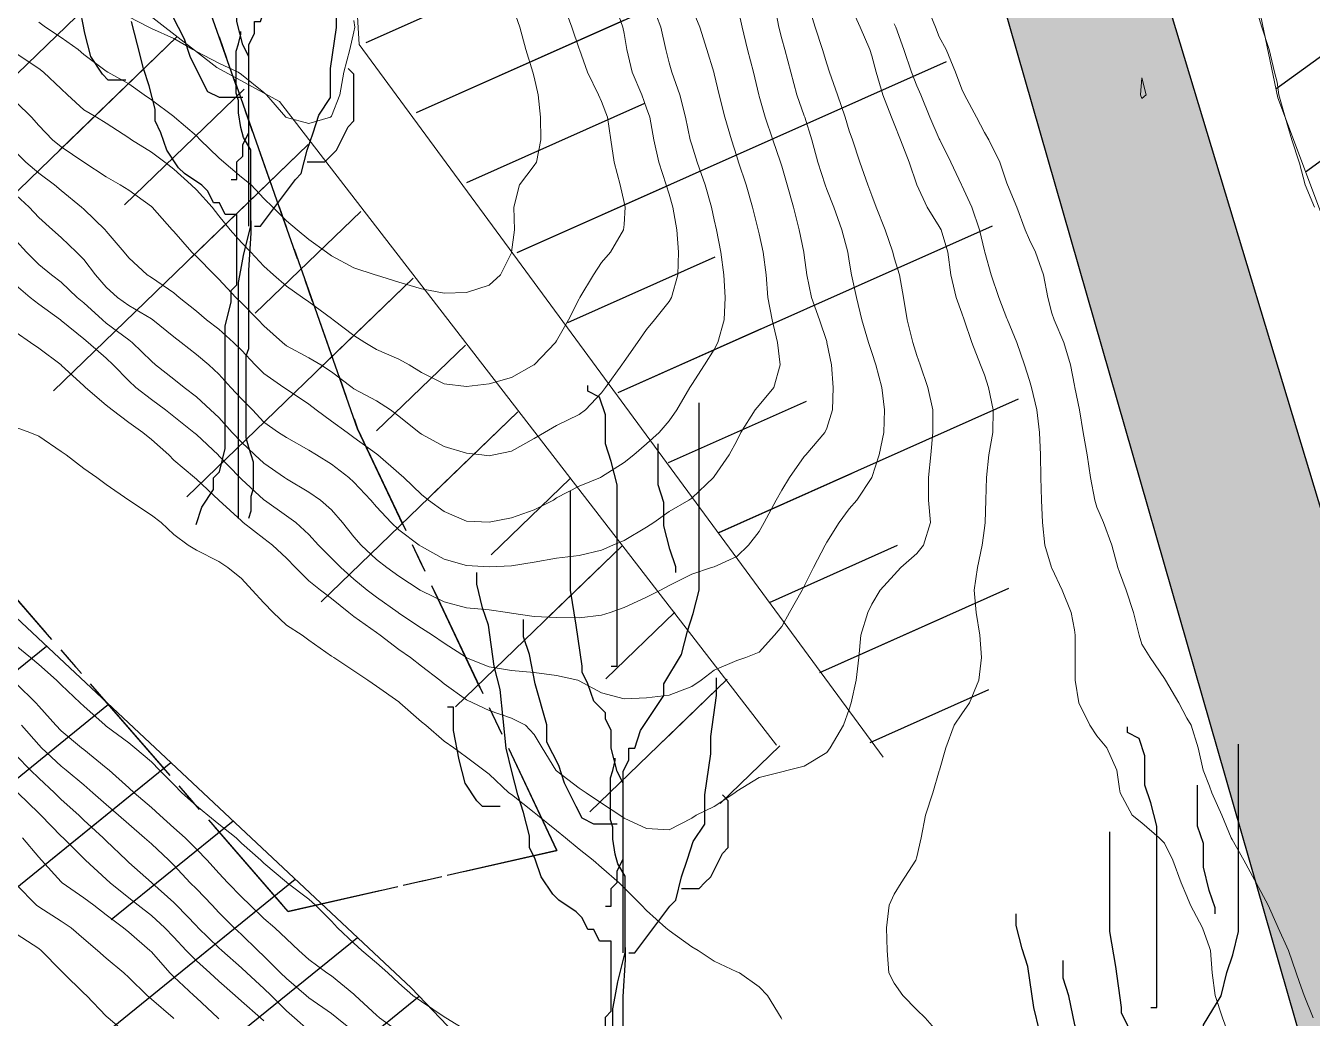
# Model space of a CAD drawing. Header units: centimetres. Extents: x 0 to 642158, y -847 to 649707.
# Drawn here: x 616868.46 to 616897.03, y 621145.24 to 621167.28 of the extents above; entities that cross this region are included whole.
import ezdxf

# ---------------------------------------------------------------- set-up
doc = ezdxf.new("R2010")
doc.units = ezdxf.units.CM
doc.header["$MEASUREMENT"] = 0
doc.linetypes.add('CENTERX2', pattern=[4, 2.5, -0.5, 0.5, -0.5])
doc.layers.add('MEV_schema paysager_Ha', color=7, linetype='Continuous', lineweight=25, transparency=0.13)
for name, color, linetype, lineweight in [('MEV_schema paysager_V', 7, 'Continuous', 20), ('MEV_vegetal_V', 7, 'Continuous', 25), ('WAL_topographie 0.5', 253, 'Continuous', 20)]:
    doc.layers.add(name, color=color, linetype=linetype, lineweight=lineweight)
doc.layers.add('SPW_parcellaire cadastral', color=7, linetype='CENTERX2', lineweight=25, true_color=0xff0542)
picture_1 = doc.add_image_def('image2.png', size_in_pixel=(6614, 11023))

# ---------------------------------------------------------------- blocks, each defined once
blk = doc.blocks.new('legende vegetal')
at = {"layer": 'MEV_vegetal_V'}
for points in [[(616872.924, 621163.674), (616873.054, 621163.674), (616873.054, 621164.064), (616873.184, 621164.194), (616873.184, 621164.453), (616873.314, 621164.713), (616873.314, 621166.662), (616873.444, 621166.921), (616873.444, 621167.181), (616873.574, 621167.181), (616873.704, 621167.571), (616874.223, 621168.35), (616874.223, 621168.61), (616874.613, 621169.259), (616874.743, 621169.779), (616874.873, 621170.168), (616875.003, 621170.688), (616875.003, 621174.844)], [(616873.314, 621162.635), (616873.314, 621166.402), (616873.184, 621166.662), (616873.054, 621167.181), (616873.054, 621167.571), (616872.924, 621167.831), (616872.924, 621167.96), (616872.664, 621168.22), (616872.534, 621168.61), (616872.404, 621168.87), (616872.404, 621168.999), (616872.275, 621169.908), (616872.145, 621170.688), (616872.145, 621172.896)], [(616872.145, 621156.011), (616872.275, 621156.401), (616872.534, 621156.791), (616872.534, 621157.05), (616872.664, 621157.18), (616872.794, 621157.7), (616872.794, 621160.427), (616872.924, 621160.947), (616872.924, 621161.207), (616873.054, 621161.336), (616873.054, 621162.895), (616872.794, 621162.895), (616872.664, 621163.155), (616872.534, 621163.155), (616872.404, 621163.415), (616872.275, 621163.545), (616871.885, 621163.804), (616871.755, 621163.934), (616871.495, 621164.324), (616871.365, 621164.713), (616871.235, 621164.973), (616871.235, 621165.233), (616871.105, 621165.752), (616870.975, 621166.142), (616870.845, 621166.662), (616870.715, 621167.181)], [(616873.184, 621165.493), (616872.664, 621165.493), (616872.404, 621165.622), (616872.275, 621165.882), (616872.014, 621166.402), (616871.885, 621166.791), (616871.625, 621167.311), (616871.625, 621167.701), (616871.365, 621168.61), (616871.235, 621169.259), (616871.105, 621169.649), (616871.105, 621170.039)], [(616873.444, 621162.635), (616873.574, 621162.635), (616874.353, 621163.674), (616874.483, 621163.804), (616874.613, 621164.324), (616874.743, 621164.713), (616874.873, 621165.103), (616875.133, 621165.493), (616875.133, 621166.142), (616875.263, 621167.051), (616875.263, 621167.441), (616875.393, 621168.35), (616875.393, 621168.74)], [(616870.585, 621165.882), (616870.195, 621165.882), (616870.066, 621166.012), (616869.806, 621166.402), (616869.676, 621166.921), (616869.546, 621167.571), (616869.546, 621168.09), (616869.416, 621168.09)], [(616873.088, 621156.146), (616873.088, 621161.388), (616873.142, 621161.661), (616873.197, 621161.988), (616873.361, 621162.644), (616873.361, 621164.336), (616873.197, 621164.609), (616873.142, 621164.827), (616873.088, 621165.155), (616873.088, 621165.428), (616873.033, 621165.592), (616873.033, 621166.52), (616873.088, 621166.684), (616873.142, 621166.902), (616873.142, 621166.957)], [(616874.613, 621164.064), (616875.003, 621164.064), (616875.133, 621164.194), (616875.263, 621164.324), (616875.523, 621164.843), (616875.652, 621164.973), (616875.652, 621166.012), (616875.523, 621166.142)], [(616873.361, 621162.753), (616873.361, 621162.48), (616873.307, 621161.661), (616873.307, 621159.914), (616873.252, 621159.75), (616873.252, 621157.948), (616873.307, 621157.73), (616873.361, 621157.566), (616873.415, 621157.402), (616873.415, 621156.802), (616873.361, 621156.638), (616873.361, 621156.31), (616873.307, 621156.146)], [(616881.367, 621152.867), (616881.498, 621152.867), (616881.498, 621156.894), (616881.367, 621157.413), (616881.238, 621157.803), (616881.238, 621158.452), (616881.108, 621158.842), (616880.848, 621158.971), (616880.848, 621159.102)], [(616881.238, 621147.542), (616881.367, 621147.542), (616881.367, 621147.932), (616881.498, 621148.061), (616881.498, 621148.321), (616881.628, 621148.581), (616881.628, 621150.529), (616881.757, 621150.789), (616881.757, 621151.049), (616881.887, 621151.049), (616882.018, 621151.439), (616882.537, 621152.218), (616882.537, 621152.478), (616882.927, 621153.127), (616883.057, 621153.646), (616883.186, 621154.036), (616883.317, 621154.556), (616883.317, 621158.712)], [(616882.797, 621154.945), (616882.797, 621155.075), (616882.667, 621155.465), (616882.537, 621155.984), (616882.537, 621156.504), (616882.407, 621156.894), (616882.407, 621157.803)], [(616881.628, 621146.503), (616881.628, 621150.27), (616881.498, 621150.529), (616881.367, 621151.049), (616881.367, 621151.439), (616881.238, 621151.698), (616881.238, 621151.828), (616880.978, 621152.088), (616880.848, 621152.478), (616880.718, 621152.737), (616880.718, 621152.867), (616880.588, 621153.776), (616880.458, 621154.556), (616880.458, 621156.764)], [(616881.238, 621144.815), (616881.238, 621145.074), (616881.367, 621145.204), (616881.367, 621146.763), (616881.108, 621146.763), (616880.978, 621147.022), (616880.848, 621147.022), (616880.718, 621147.282), (616880.588, 621147.412), (616880.199, 621147.672), (616880.068, 621147.802), (616879.809, 621148.191), (616879.679, 621148.581), (616879.548, 621148.841), (616879.548, 621149.101), (616879.419, 621149.62), (616879.289, 621150.01), (616879.159, 621150.529), (616879.029, 621151.049), (616878.899, 621152.347), (616878.769, 621152.867), (616878.639, 621153.776), (616878.509, 621154.166), (616878.38, 621154.685), (616878.38, 621154.945)], [(616881.498, 621149.36), (616880.978, 621149.36), (616880.718, 621149.49), (616880.588, 621149.75), (616880.328, 621150.27), (616880.199, 621150.659), (616879.938, 621151.179), (616879.938, 621151.568), (616879.679, 621152.478), (616879.548, 621153.127), (616879.419, 621153.516), (616879.419, 621153.906)], [(616881.757, 621146.503), (616881.887, 621146.503), (616882.667, 621147.542), (616882.797, 621147.672), (616882.927, 621148.191), (616883.057, 621148.581), (616883.186, 621148.971), (616883.447, 621149.36), (616883.447, 621150.01), (616883.576, 621150.919), (616883.576, 621151.309), (616883.706, 621152.218), (616883.706, 621152.608)], [(616878.899, 621149.75), (616878.509, 621149.75), (616878.38, 621149.88), (616878.119, 621150.27), (616877.99, 621150.789), (616877.86, 621151.439), (616877.86, 621151.958), (616877.729, 621151.958)], [(616893.349, 621145.29), (616893.479, 621145.29), (616893.479, 621149.316), (616893.349, 621149.836), (616893.219, 621150.226), (616893.219, 621150.875), (616893.089, 621151.264), (616892.829, 621151.394), (616892.829, 621151.524)], [(616893.219, 621139.965), (616893.349, 621139.965), (616893.349, 621140.354), (616893.479, 621140.484), (616893.479, 621140.744), (616893.609, 621141.004), (616893.609, 621142.952), (616893.739, 621143.212), (616893.739, 621143.471), (616893.869, 621143.471), (616893.999, 621143.861), (616894.518, 621144.64), (616894.518, 621144.9), (616894.908, 621145.55), (616895.038, 621146.069), (616895.168, 621146.459), (616895.298, 621146.978), (616895.298, 621151.135)], [(616881.401, 621140.014), (616881.401, 621145.256), (616881.456, 621145.529), (616881.511, 621145.856), (616881.675, 621146.511), (616881.675, 621148.204), (616881.511, 621148.477), (616881.456, 621148.695), (616881.401, 621149.023), (616881.401, 621149.296), (616881.347, 621149.459), (616881.347, 621150.388), (616881.401, 621150.552), (616881.456, 621150.77), (616881.456, 621150.824)], [(616894.778, 621147.368), (616894.778, 621147.498), (616894.648, 621147.888), (616894.518, 621148.407), (616894.518, 621148.927), (616894.389, 621149.316), (616894.389, 621150.226)], [(616882.927, 621147.932), (616883.317, 621147.932), (616883.447, 621148.061), (616883.576, 621148.191), (616883.837, 621148.711), (616883.966, 621148.841), (616883.966, 621149.88), (616883.837, 621150.01)], [(616893.609, 621138.926), (616893.609, 621142.692), (616893.479, 621142.952), (616893.349, 621143.471), (616893.349, 621143.861), (616893.219, 621144.121), (616893.219, 621144.251), (616892.959, 621144.511), (616892.829, 621144.9), (616892.699, 621145.16), (616892.699, 621145.29), (616892.57, 621146.199), (616892.44, 621146.978), (616892.44, 621149.186)], [(616890.88, 621144.77), (616890.75, 621145.29), (616890.621, 621146.199), (616890.49, 621146.589), (616890.361, 621147.108), (616890.361, 621147.368)], [(616881.675, 621146.62), (616881.675, 621146.347), (616881.62, 621145.529), (616881.62, 621143.782), (616881.566, 621143.618), (616881.566, 621141.816), (616881.62, 621141.598), (616881.675, 621141.434), (616881.729, 621141.27), (616881.729, 621140.669), (616881.675, 621140.506), (616881.675, 621140.178), (616881.62, 621140.014)], [(616893.479, 621141.783), (616892.959, 621141.783), (616892.699, 621141.913), (616892.57, 621142.173), (616892.309, 621142.692), (616892.18, 621143.082), (616891.92, 621143.602), (616891.92, 621143.991), (616891.66, 621144.9), (616891.53, 621145.55), (616891.4, 621145.939), (616891.4, 621146.329)]]:
    blk.add_lwpolyline(points, dxfattribs=at)

msp = doc.modelspace()

# ---------------------------------------------------------------- hatches: boundary and pattern name
at = {"layer": 'MEV_schema paysager_Ha', "true_color": 0xffffff, "transparency": 33554687}
h = msp.add_hatch(color=7, dxfattribs=at)
h.dxf.hatch_style = 1
h.paths.add_polyline_path([(617076.957, 620775.289), (617077.201, 620777.105), (617077.126, 620779.957), (617075.099, 620784.986), (617072.172, 620790.466), (617067.368, 620798.797), (617064.065, 620804.577), (617056.243, 620818.296), (617050.046, 620830.95), (617047.611, 620836.834), (617045.379, 620844.037), (617042.362, 620852.742), (617037.909, 620861.649), (617028.342, 620880.123), (617020.095, 620896.123), (617010.198, 620916.411), (617002.446, 620933.73), (616993.044, 620956.493), (616983.642, 620978.596), (616973.25, 621002.678), (616968.962, 621012.244), (616965.663, 621021.976), (616955.436, 621040.45), (616945.21, 621059.419), (616940.921, 621068.986), (616935.478, 621077.398), (616927.231, 621088.119), (616919.756, 621098.032), (616908.594, 621115.419), (616899.05, 621136.883), (616888.424, 621173.846), (616877.62, 621211.722), (616864.401, 621250.858), (616862.596, 621274.031), (616860.047, 621301.222), (616858.914, 621326.713), (616859.197, 621346.539), (616860.896, 621376.279), (616861.463, 621404.886), (616860.613, 621429.244), (616859.48, 621444.822), (616854.948, 621465.215), (616849, 621490.706), (616837.671, 621532.058), (616829.74, 621571.711), (616822.943, 621588.705), (616820.394, 621592.954), (616812.463, 621606.549), (616808.781, 621634.306), (616806.798, 621652.15), (616807.931, 621670.56), (616809.064, 621685.289), (616812.18, 621684.156), (616809.914, 621652.433), (616812.18, 621634.873), (616813.879, 621615.896), (616816.995, 621605.7), (616822.943, 621593.52), (616829.174, 621581.341), (616832.006, 621572.561), (616837.954, 621544.521), (616851.266, 621492.689), (616857.498, 621468.614), (616860.896, 621451.903), (616862.879, 621435.758), (616864.295, 621409.984), (616863.729, 621378.545), (616862.029, 621341.724), (616862.313, 621319.632), (616865.428, 621273.181), (616866.561, 621255.621), (616870.995, 621241.549), (616880.863, 621212.431), (616888.067, 621186.88), (616893.901, 621167.537), (616903.21, 621136.7), (616913.794, 621113.645), (616922.701, 621099.354), (616933.688, 621085.113), (616938.674, 621078.225), (616946.15, 621064.154), (616956.913, 621043.761), (616966.26, 621026.766), (616969.942, 621016.853), (616981.555, 620991.079), (616995.15, 620956.807), (617005.346, 620932.732), (617016.676, 620908.941), (617026.306, 620890.247), (617038.202, 620866.455), (617044.999, 620853.993), (617049.248, 620839.831), (617054.346, 620826.519), (617065.959, 620806.409), (617077.565, 620785.227), (617080.472, 620780.563), (617081.622, 620779.211), (617083.041, 620778.332)])
at = {"layer": 'MEV_schema paysager_Ha', "transparency": 33554687}
h = msp.add_hatch(dxfattribs=at)
h.set_pattern_fill('ANSI31', color=60, scale=30, angle=359)
h.paths.add_polyline_path([(616757.324, 621259.849), (616760.155, 621257.242), (616760.982, 621256.726), (616761.085, 621254.97), (616761.292, 621252.904), (616762.739, 621251.355), (616766.252, 621247.429), (616776.276, 621240.095), (616803.635, 621221.386), (616814.775, 621210.573), (616832.211, 621197.985), (616844.965, 621188.786), (616864.899, 621172.406), (616872.703, 621166.356), (616874.496, 621164.947), (616886.002, 621150.276), (616883.932, 621149.958), (616881.224, 621149.639), (616872.465, 621156.485), (616855.742, 621169.779), (616840.293, 621183.152), (616825.694, 621194.945), (616802.145, 621212.096), (616783.054, 621227.818), (616772.886, 621235.766), (616764.994, 621244.141), (616758.559, 621250.209), (616756.434, 621253.911), (616755.706, 621255.731), (616755.584, 621257.613), (616755.706, 621258.644), (616756.92, 621259.615)])
h = msp.add_hatch(dxfattribs=at)
h.set_pattern_fill('ANSI31', color=60, scale=15, angle=359)
h.paths.add_polyline_path([(616757.324, 621259.849), (616760.155, 621257.242), (616760.982, 621256.726), (616761.085, 621254.97), (616761.292, 621252.904), (616762.739, 621251.355), (616766.252, 621247.429), (616776.276, 621240.095), (616803.635, 621221.386), (616814.775, 621210.573), (616832.211, 621197.985), (616844.965, 621188.786), (616864.899, 621172.406), (616872.703, 621166.356), (616874.496, 621164.947), (616886.002, 621150.276), (616883.932, 621149.958), (616881.75, 621152.337), (616874.75, 621159.908), (616858.874, 621173.092), (616842.557, 621186.029), (616828, 621196.997), (616806.346, 621214.81), (616786.102, 621230.091), (616775.767, 621237.806), (616766.25, 621245.564), (616760.173, 621251.167), (616760.132, 621253.928), (616759.25, 621255.916), (616756.75, 621257.606), (616755.706, 621258.644), (616756.92, 621259.615)])
h = msp.add_hatch(dxfattribs=at)
h.set_pattern_fill('ANSI31', color=60, scale=30, angle=354)
h.paths.add_polyline_path([(616763.793, 621237.399), (616780.361, 621223.636), (616806.73, 621203.109), (616835.432, 621183.048), (616849.2, 621170.918), (616860.426, 621161.465), (616877.021, 621145.92), (616895.432, 621126.667), (616906.244, 621113.266), (616915.551, 621100.874), (616925.104, 621088.577), (616933.769, 621076.473), (616936.099, 621075.05), (616937.977, 621072.979), (616937.912, 621070.973), (616937.135, 621069.225), (616936.358, 621067.608), (616937.135, 621064.501), (616940.76, 621060.683), (616945.227, 621056.8), (616947.105, 621052.206), (616962.41, 621024.728), (616974.109, 620995.255), (616988.613, 620964.831), (617000.873, 620934.818), (616994.034, 620945.287), (616980.56, 620976.65), (616967.841, 621003.399), (616952.474, 621032.764), (616936.299, 621056.62), (616930.996, 621060.508), (616927.549, 621064.307), (616925.604, 621066.074), (616925.516, 621067.841), (616925.125, 621068.86), (616924.852, 621069.499), (616924.487, 621070.183), (616924.304, 621071.324), (616923.391, 621073.103), (616922.341, 621073.925), (616921.096, 621075.97), (616919.417, 621078.356), (616911.722, 621092.304), (616907.214, 621097.272), (616901.665, 621105.707), (616893.69, 621116.453), (616882.131, 621129.394), (616872.652, 621139.563), (616858.571, 621155.492), (616844.444, 621168.426), (616830.582, 621180.304), (616816.719, 621190.861), (616800.357, 621202.226), (616786.054, 621214.304), (616772.55, 621226.115), (616757.239, 621240.336), (616751.019, 621247.072), (616746.267, 621252.771), (616748.773, 621253.031), (616755.597, 621245.259), (616761.904, 621239.386)])
h = msp.add_hatch(dxfattribs=at)
h.set_pattern_fill('ANSI31', color=60, scale=15, angle=354)
h.paths.add_polyline_path([(616763.793, 621237.399), (616780.361, 621223.636), (616806.73, 621203.109), (616835.432, 621183.048), (616849.2, 621170.918), (616860.426, 621161.465), (616877.021, 621145.92), (616895.432, 621126.667), (616906.244, 621113.266), (616915.551, 621100.874), (616925.104, 621088.577), (616933.769, 621076.473), (616936.099, 621075.05), (616937.977, 621072.979), (616937.912, 621070.973), (616937.135, 621069.225), (616936.358, 621067.608), (616937.135, 621064.501), (616940.76, 621060.683), (616945.227, 621056.8), (616947.105, 621052.206), (616962.41, 621024.728), (616974.109, 620995.255), (616988.613, 620964.831), (617000.873, 620934.818), (616995.278, 620946.197), (616981.322, 620977.591), (616968.949, 621004.724), (616954.95, 621033.47), (616939.273, 621058.598), (616934.212, 621062.775), (616932.292, 621066.548), (616932.356, 621068.019), (616932.484, 621070.385), (616932.676, 621072.303), (616931.333, 621074.286), (616929.926, 621075.948), (616928.134, 621077.547), (616926.215, 621078.186), (616923.976, 621080.872), (616915.079, 621094.601), (616910.377, 621100.394), (616904.363, 621108.155), (616896.709, 621119.194), (616884.982, 621132.444), (616875.303, 621142.281), (616859.978, 621158.245), (616846.267, 621170.017), (616832.7, 621182.018), (616818.337, 621192.934), (616802.115, 621203.987), (616787.085, 621215.761), (616773.725, 621227.447), (616758.184, 621241.318), (616751.756, 621248.212), (616746.267, 621252.771), (616748.773, 621253.031), (616755.597, 621245.259), (616761.904, 621239.386)])
h = msp.add_hatch(dxfattribs=at)
h.set_pattern_fill('ANSI31', color=60, scale=30, angle=339)
h.paths.add_polyline_path([(616862.962, 621246.289), (616857.147, 621240.295), (616852.696, 621237.933), (616849.152, 621236.662), (616850.152, 621235.118), (616850.697, 621230.214), (616849.788, 621222.313), (616850.641, 621215.728), (616852.453, 621211.744), (616860.292, 621206.22), (616863.824, 621202.122), (616868.047, 621193.445), (616872.152, 621182.188), (616875.488, 621174.036), (616875.777, 621168.361), (616875.862, 621167.124), (616887.302, 621151.25), (616889.214, 621150.707), (616890.125, 621152.107), (616890.546, 621158.761), (616889.775, 621163.873), (616887.463, 621170.877), (616878.005, 621199.528), (616875.176, 621208.606), (616872.199, 621216.939), (616869.52, 621224.231), (616866.84, 621238.666), (616865.947, 621242.833), (616865.054, 621244.618)])
h = msp.add_hatch(dxfattribs=at)
h.set_pattern_fill('ANSI31', color=60, scale=15, angle=339)
h.paths.add_polyline_path([(616857.147, 621240.295), (616852.696, 621237.933), (616849.152, 621236.662), (616850.152, 621235.118), (616850.697, 621230.214), (616849.788, 621222.313), (616850.641, 621215.728), (616852.453, 621211.744), (616860.292, 621206.22), (616863.824, 621202.122), (616868.047, 621193.445), (616872.152, 621182.188), (616875.488, 621174.036), (616875.777, 621168.361), (616875.862, 621167.124), (616887.302, 621151.25), (616889.214, 621150.707), (616890.125, 621152.107), (616882.602, 621164), (616880.351, 621172.959), (616875.076, 621189.75), (616870.393, 621199.997), (616858.823, 621220.25)])
h = msp.add_hatch(dxfattribs=at)
h.set_pattern_fill('ANSI31', color=60, scale=30, angle=351)
h.paths.add_polyline_path([(616875.009, 621239.839), (616881.874, 621229.81), (616886.45, 621221.893), (616888.914, 621212.275), (616893.321, 621190.809), (616897.189, 621179.05), (616907.993, 621151.58), (616917.109, 621129.424), (616929.889, 621106.642), (616946.16, 621080.317), (616949.697, 621074.039), (616954.461, 621066.102), (616970.722, 621037.835), (616976.752, 621021.411), (616980.026, 621010.154), (616982.854, 620999.006), (616989.654, 620982.876), (616995.508, 620967.769), (616999.131, 620959.573), (617008.258, 620938.09), (617012.245, 620928.983), (617006.707, 620935.343), (617001.767, 620944.62), (616986.247, 620981.031), (616974.528, 621009.365), (616969.536, 621025.48), (616961.782, 621038.985), (616953.793, 621052.843), (616948.624, 621065.291), (616943.572, 621072.338), (616939.46, 621079.501), (616933.339, 621087.695), (616925.21, 621101.403), (616919.298, 621110.267), (616914.617, 621117.983), (616909.523, 621128.986), (616904.832, 621137.752), (616902.895, 621142.645), (616900.855, 621153.449), (616896.267, 621165.681), (616894.227, 621175.466), (616888.652, 621193.859), (616882.864, 621212.223), (616878.837, 621226.562), (616877.632, 621230.778), (616875.619, 621237.576)])
h = msp.add_hatch(dxfattribs=at)
h.set_pattern_fill('ANSI31', color=60, scale=15, angle=351)
h.paths.add_polyline_path([(616875.009, 621239.839), (616880.056, 621228.321), (616883.246, 621219.665), (616885.677, 621210.097), (616891.45, 621190.962), (616895.4, 621178.509), (616904.363, 621150.017), (616913.902, 621126.919), (616927.359, 621104.657), (616942.855, 621079.785), (616947.381, 621071.265), (616954.192, 621058.974), (616967.867, 621036.168), (616973.007, 621021.906), (616975.995, 621012.026), (616979.672, 621000.423), (616985.533, 620986.177), (616992.732, 620968.731), (616997.119, 620959.334), (617006.326, 620938.311), (617012.245, 620928.983), (617006.707, 620935.343), (617001.767, 620944.62), (616986.247, 620981.031), (616974.528, 621009.365), (616969.536, 621025.48), (616961.782, 621038.985), (616953.793, 621052.843), (616948.624, 621065.291), (616943.572, 621072.338), (616939.46, 621079.501), (616933.339, 621087.695), (616925.21, 621101.403), (616919.298, 621110.267), (616914.617, 621117.983), (616909.523, 621128.986), (616904.832, 621137.752), (616902.895, 621142.645), (616900.855, 621153.449), (616896.267, 621165.681), (616894.227, 621175.466), (616888.652, 621193.859), (616882.864, 621212.223), (616878.837, 621226.562), (616877.632, 621230.778), (616875.619, 621237.576)])

# ---------------------------------------------------------------- linework, layer by layer
for points in [[(616812.18, 621684.156), (616809.914, 621652.433), (616812.18, 621634.873), (616813.879, 621615.896), (616816.995, 621605.7), (616822.943, 621593.52), (616829.174, 621581.341), (616832.006, 621572.561), (616837.954, 621544.521), (616851.266, 621492.689), (616857.498, 621468.614), (616860.896, 621451.903), (616862.879, 621435.758), (616864.295, 621409.984), (616863.729, 621378.545), (616862.029, 621341.724), (616862.313, 621319.632), (616865.428, 621273.181), (616866.561, 621255.621), (616870.995, 621241.549), (616880.863, 621212.431), (616888.067, 621186.88), (616893.901, 621167.537), (616903.21, 621136.7)], [(616899.05, 621136.883), (616888.424, 621173.846), (616877.62, 621211.722), (616864.401, 621250.858), (616862.596, 621274.031), (616860.047, 621301.222), (616858.914, 621326.713), (616859.197, 621346.539), (616860.896, 621376.279), (616861.463, 621404.886), (616860.613, 621429.244), (616859.48, 621444.822), (616854.948, 621465.215), (616849, 621490.706), (616837.671, 621532.058), (616829.74, 621571.711), (616822.943, 621588.705), (616820.394, 621592.954), (616812.463, 621606.549), (616808.781, 621634.306), (616806.798, 621652.15), (616807.931, 621670.56)]]:
    msp.add_lwpolyline(points)
at = {"layer": 'MEV_schema paysager_V', "color": 60}
for points in [[(616757.378, 621259.89), (616759.489, 621257.843), (616761.096, 621255.734), (616761.292, 621252.904), (616762.739, 621251.355), (616766.252, 621247.429), (616776.276, 621240.095), (616803.635, 621221.386), (616814.775, 621210.573), (616832.211, 621197.985), (616844.965, 621188.786), (616864.899, 621172.406), (616872.703, 621166.356), (616874.097, 621165.6), (616885.131, 621151.31)], [(616748.773, 621253.031), (616755.597, 621245.259), (616761.904, 621239.386), (616763.793, 621237.399), (616780.361, 621223.636), (616806.73, 621203.109), (616835.432, 621183.048), (616849.2, 621170.918), (616860.426, 621161.465), (616877.021, 621145.92), (616895.432, 621126.667), (616906.244, 621113.266)], [(616900.855, 621153.449), (616896.267, 621165.681), (616894.227, 621175.466), (616888.652, 621193.859), (616882.864, 621212.223), (616878.837, 621226.562), (616877.632, 621230.778), (616875.619, 621237.576), (616875.009, 621239.839)], [(616849.152, 621236.662), (616850.152, 621235.118), (616850.697, 621230.214), (616849.788, 621222.313), (616850.641, 621215.728), (616852.453, 621211.744), (616860.292, 621206.22), (616863.824, 621202.122), (616868.047, 621193.445), (616872.152, 621182.188), (616875.488, 621174.036), (616875.777, 621168.361), (616875.862, 621166.868), (616887.5, 621151.039)]]:
    msp.add_lwpolyline(points, dxfattribs=at)
at = {"layer": 'SPW_parcellaire cadastral'}
for points in [[(616759.547, 621253.317), (616769.052, 621263.236), (616807.471, 621257.591), (616853.21, 621251.95), (616855.188, 621236.398), (616860.014, 621211.506), (616871.754, 621169.863), (616875.83, 621158.333), (616880.257, 621148.971), (616874.289, 621147.611), (616838.405, 621188.897), (616792.367, 621225.886), (616769.031, 621243.825), (616759.547, 621253.317)], [(616759.547, 621253.317), (616769.031, 621243.825), (616792.367, 621225.886), (616838.405, 621188.897), (616874.289, 621147.611), (616880.257, 621148.971), (616875.83, 621158.333), (616871.754, 621169.863), (616860.014, 621211.506), (616855.188, 621236.398), (616853.21, 621251.95), (616866.215, 621247.765), (616874.077, 621241.92), (616881.234, 621232.553), (616885.867, 621223.79), (616890.69, 621210.508), (616901.351, 621171.858)]]:
    msp.add_lwpolyline(points, dxfattribs=at)
at = {"layer": 'WAL_topographie 0.5'}
for points in [[(616885.837, 621167.75), (616885.99, 621167.25), (616886.158, 621166.75), (616886.25, 621166.432), (616886.312, 621166.25), (616886.485, 621165.75), (616886.656, 621165.25), (616886.75, 621164.949), (616886.821, 621164.75), (616886.987, 621164.25), (616887.162, 621163.75), (616887.25, 621163.512), (616887.35, 621163.25), (616887.546, 621162.75), (616887.716, 621162.25), (616887.75, 621162.129), (616887.869, 621161.75), (616887.953, 621161.25), (616888.038, 621160.75), (616888.165, 621160.25), (616888.25, 621159.962), (616888.322, 621159.75), (616888.498, 621159.25), (616888.603, 621158.75), (616888.606, 621158.25), (616888.563, 621157.75), (616888.509, 621157.25), (616888.511, 621156.75), (616888.554, 621156.25), (616888.397, 621155.75), (616888.25, 621155.562), (616887.892, 621155.25), (616887.75, 621155.09), (616887.438, 621154.75), (616887.25, 621154.438), (616887.162, 621154.25), (616887.009, 621153.75), (616886.964, 621153.25), (616886.903, 621152.75), (616886.791, 621152.25), (616886.75, 621152.107), (616886.624, 621151.75), (616886.329, 621151.25), (616886.25, 621151.147), (616885.75, 621150.84), (616885.391, 621150.75), (616885.25, 621150.713), (616884.75, 621150.585), (616884.25, 621150.284), (616884.206, 621150.25), (616883.75, 621149.942), (616883.348, 621149.75), (616883.25, 621149.684), (616882.75, 621149.43), (616882.25, 621149.458), (616881.75, 621149.683), (616881.651, 621149.75), (616881.25, 621150.017), (616880.908, 621150.25), (616880.75, 621150.351), (616880.25, 621150.734), (616880.234, 621150.75), (616879.933, 621151.25), (616879.75, 621151.546), (616879.557, 621151.75), (616879.25, 621151.903), (616878.75, 621152.074), (616878.388, 621152.25), (616878.25, 621152.314), (616877.75, 621152.671), (616877.654, 621152.75), (616877.25, 621153.064), (616877.003, 621153.25), (616876.75, 621153.428), (616876.332, 621153.75), (616876.25, 621153.808), (616875.75, 621154.164), (616875.638, 621154.25), (616875.25, 621154.56), (616875.005, 621154.75), (616874.75, 621154.959), (616874.448, 621155.25), (616874.25, 621155.455), (616873.944, 621155.75), (616873.75, 621155.898), (616873.292, 621156.25), (616873.25, 621156.285), (616872.75, 621156.748), (616872.748, 621156.75), (616872.25, 621157.214), (616872.207, 621157.25), (616871.75, 621157.638), (616871.638, 621157.75), (616871.25, 621158.097), (616871.063, 621158.25), (616870.75, 621158.474), (616870.377, 621158.75), (616870.25, 621158.854), (616869.788, 621159.25), (616869.75, 621159.285), (616869.25, 621159.746), (616869.246, 621159.75), (616868.75, 621160.119), (616868.567, 621160.25), (616868.25, 621160.471)], [(616885.093, 621167.75), (616885.182, 621167.25), (616885.25, 621166.991), (616885.316, 621166.75), (616885.454, 621166.25), (616885.589, 621165.75), (616885.75, 621165.278), (616885.76, 621165.25), (616885.917, 621164.75), (616886.053, 621164.25), (616886.213, 621163.75), (616886.25, 621163.645), (616886.407, 621163.25), (616886.588, 621162.75), (616886.715, 621162.25), (616886.75, 621162.051), (616886.803, 621161.75), (616886.912, 621161.25), (616887.032, 621160.75), (616887.178, 621160.25), (616887.25, 621160.029), (616887.343, 621159.75), (616887.472, 621159.25), (616887.536, 621158.75), (616887.52, 621158.25), (616887.416, 621157.75), (616887.25, 621157.25), (616887.25, 621157.25), (616886.92, 621156.75), (616886.75, 621156.557), (616886.523, 621156.25), (616886.25, 621155.816), (616886.215, 621155.75), (616885.956, 621155.25), (616885.75, 621154.835), (616885.701, 621154.75), (616885.421, 621154.25), (616885.25, 621153.939), (616885.09, 621153.75), (616884.75, 621153.374), (616884.45, 621153.25), (616884.25, 621153.187), (616883.75, 621152.974), (616883.461, 621152.75), (616883.25, 621152.609), (616882.75, 621152.419), (616882.25, 621152.36), (616881.75, 621152.337), (616881.25, 621152.47), (616880.75, 621152.738), (616880.719, 621152.75), (616880.25, 621152.855), (616879.75, 621152.92), (616879.25, 621152.966), (616878.75, 621153.049), (616878.25, 621153.248), (616878.247, 621153.25), (616877.75, 621153.571), (616877.494, 621153.75), (616877.25, 621153.904), (616876.75, 621154.239), (616876.735, 621154.25), (616876.25, 621154.593), (616876.046, 621154.75), (616875.75, 621154.994), (616875.456, 621155.25), (616875.25, 621155.458), (616874.962, 621155.75), (616874.75, 621155.985), (616874.458, 621156.25), (616874.25, 621156.401), (616873.76, 621156.75), (616873.75, 621156.757), (616873.25, 621157.215), (616873.216, 621157.25), (616872.75, 621157.734), (616872.733, 621157.75), (616872.25, 621158.202), (616872.194, 621158.25), (616871.75, 621158.603), (616871.564, 621158.75), (616871.25, 621158.982), (616870.909, 621159.25), (616870.75, 621159.397), (616870.402, 621159.75), (616870.25, 621159.897), (616869.849, 621160.25), (616869.75, 621160.33), (616869.25, 621160.734), (616869.229, 621160.75), (616868.75, 621161.098), (616868.562, 621161.25), (616868.25, 621161.514)], [(616884.261, 621167.75), (616884.369, 621167.25), (616884.492, 621166.75), (616884.625, 621166.25), (616884.741, 621165.75), (616884.75, 621165.718), (616884.88, 621165.25), (616885.051, 621164.75), (616885.223, 621164.25), (616885.25, 621164.165), (616885.374, 621163.75), (616885.511, 621163.25), (616885.639, 621162.75), (616885.742, 621162.25), (616885.75, 621162.186), (616885.811, 621161.75), (616885.913, 621161.25), (616886.089, 621160.75), (616886.25, 621160.266), (616886.255, 621160.25), (616886.354, 621159.75), (616886.395, 621159.25), (616886.378, 621158.75), (616886.25, 621158.347), (616886.207, 621158.25), (616885.783, 621157.75), (616885.75, 621157.714), (616885.422, 621157.25), (616885.25, 621156.97), (616885.127, 621156.75), (616884.861, 621156.25), (616884.75, 621156.051), (616884.509, 621155.75), (616884.25, 621155.492), (616883.75, 621155.269), (616883.692, 621155.25), (616883.25, 621155.102), (616882.75, 621154.85), (616882.557, 621154.75), (616882.25, 621154.595), (616881.75, 621154.36), (616881.439, 621154.25), (616881.25, 621154.191), (616880.75, 621154.133), (616880.25, 621154.14), (616879.75, 621154.162), (616879.25, 621154.234), (616879.159, 621154.25), (616878.75, 621154.309), (616878.25, 621154.356), (616877.75, 621154.489), (616877.25, 621154.733), (616877.223, 621154.75), (616876.75, 621155.057), (616876.477, 621155.25), (616876.25, 621155.428), (616875.909, 621155.75), (616875.75, 621155.934), (616875.495, 621156.25), (616875.25, 621156.534), (616875.006, 621156.75), (616874.75, 621156.927), (616874.25, 621157.218), (616874.206, 621157.25), (616873.75, 621157.569), (616873.548, 621157.75), (616873.25, 621158.033), (616873.048, 621158.25), (616872.75, 621158.579), (616872.562, 621158.75), (616872.25, 621159.039), (616871.979, 621159.25), (616871.75, 621159.436), (616871.346, 621159.75), (616871.25, 621159.833), (616870.822, 621160.25), (616870.75, 621160.304), (616870.25, 621160.679), (616870.164, 621160.75), (616869.75, 621161.126), (616869.606, 621161.25), (616869.25, 621161.59), (616869.035, 621161.75), (616868.75, 621161.983), (616868.48, 621162.25), (616868.25, 621162.503)], [(616882.373, 621167.75), (616882.563, 621167.25), (616882.675, 621166.75), (616882.75, 621166.459), (616882.809, 621166.25), (616882.984, 621165.75), (616883.11, 621165.25), (616883.218, 621164.75), (616883.25, 621164.637), (616883.371, 621164.25), (616883.546, 621163.75), (616883.692, 621163.25), (616883.75, 621162.974), (616883.8, 621162.75), (616883.894, 621162.25), (616883.963, 621161.75), (616883.993, 621161.25), (616883.969, 621160.75), (616883.832, 621160.25), (616883.75, 621160.095), (616883.532, 621159.75), (616883.25, 621159.314), (616883.208, 621159.25), (616882.922, 621158.75), (616882.75, 621158.51), (616882.531, 621158.25), (616882.25, 621157.995), (616881.965, 621157.75), (616881.75, 621157.582), (616881.25, 621157.261), (616881.224, 621157.25), (616880.75, 621157.055), (616880.25, 621156.795), (616880.183, 621156.75), (616879.75, 621156.529), (616879.25, 621156.357), (616878.75, 621156.258), (616878.25, 621156.278), (616877.75, 621156.492), (616877.402, 621156.75), (616877.25, 621156.873), (616876.858, 621157.25), (616876.75, 621157.344), (616876.278, 621157.75), (616876.25, 621157.773), (616875.75, 621158.14), (616875.596, 621158.25), (616875.25, 621158.498), (616874.914, 621158.75), (616874.75, 621158.881), (616874.25, 621159.209), (616874.193, 621159.25), (616873.75, 621159.557), (616873.556, 621159.75), (616873.25, 621160.077), (616873.078, 621160.25), (616872.75, 621160.545), (616872.476, 621160.75), (616872.25, 621160.941), (616871.871, 621161.25), (616871.75, 621161.353), (616871.25, 621161.692), (616871.159, 621161.75), (616870.75, 621162.124), (616870.645, 621162.25), (616870.25, 621162.721), (616870.227, 621162.75), (616869.75, 621163.206), (616869.7, 621163.25), (616869.25, 621163.62), (616869.096, 621163.75), (616868.75, 621164.011), (616868.466, 621164.25), (616868.25, 621164.464)], [(616883.25, 621167.679), (616883.428, 621167.25), (616883.59, 621166.75), (616883.741, 621166.25), (616883.75, 621166.214), (616883.863, 621165.75), (616883.986, 621165.25), (616884.132, 621164.75), (616884.25, 621164.379), (616884.291, 621164.25), (616884.457, 621163.75), (616884.602, 621163.25), (616884.73, 621162.75), (616884.75, 621162.66), (616884.839, 621162.25), (616884.904, 621161.75), (616884.945, 621161.25), (616885.035, 621160.75), (616885.158, 621160.25), (616885.219, 621159.75), (616885.072, 621159.25), (616884.75, 621158.858), (616884.662, 621158.75), (616884.342, 621158.25), (616884.25, 621158.065), (616884.081, 621157.75), (616883.75, 621157.271), (616883.732, 621157.25), (616883.25, 621156.793), (616883.187, 621156.75), (616882.75, 621156.495), (616882.409, 621156.25), (616882.25, 621156.146), (616881.75, 621155.854), (616881.498, 621155.75), (616881.25, 621155.639), (616880.75, 621155.517), (616880.25, 621155.46), (616879.75, 621155.371), (616879.25, 621155.289), (616878.75, 621155.264), (616878.25, 621155.293), (616877.75, 621155.436), (616877.25, 621155.717), (616877.2, 621155.75), (616876.75, 621156.09), (616876.574, 621156.25), (616876.25, 621156.595), (616876.127, 621156.75), (616875.75, 621157.148), (616875.637, 621157.25), (616875.25, 621157.547), (616874.918, 621157.75), (616874.75, 621157.858), (616874.25, 621158.135), (616874.072, 621158.25), (616873.75, 621158.482), (616873.493, 621158.75), (616873.25, 621158.995), (616873.018, 621159.25), (616872.75, 621159.541), (616872.528, 621159.75), (616872.25, 621159.982), (616871.91, 621160.25), (616871.75, 621160.376), (616871.282, 621160.75), (616871.25, 621160.773), (616870.75, 621161.071), (616870.497, 621161.25), (616870.25, 621161.473), (616870.009, 621161.75), (616869.75, 621162.087), (616869.591, 621162.25), (616869.25, 621162.579), (616869.054, 621162.75), (616868.75, 621163.024), (616868.539, 621163.25), (616868.25, 621163.516)], [(616881.541, 621167.75), (616881.719, 621167.25), (616881.75, 621167.108), (616881.813, 621166.75), (616881.932, 621166.25), (616882.141, 621165.75), (616882.25, 621165.454), (616882.319, 621165.25), (616882.407, 621164.75), (616882.519, 621164.25), (616882.685, 621163.75), (616882.75, 621163.542), (616882.835, 621163.25), (616882.923, 621162.75), (616882.959, 621162.25), (616882.939, 621161.75), (616882.801, 621161.25), (616882.75, 621161.156), (616882.423, 621160.75), (616882.25, 621160.539), (616882.044, 621160.25), (616881.75, 621159.824), (616881.697, 621159.75), (616881.338, 621159.25), (616881.25, 621159.133), (616880.894, 621158.75), (616880.75, 621158.651), (616880.25, 621158.404), (616879.984, 621158.25), (616879.75, 621158.116), (616879.25, 621157.831), (616878.854, 621157.75)], [(616879.256, 621167.75), (616879.432, 621167.25), (616879.568, 621166.75), (616879.723, 621166.25), (616879.75, 621166.139), (616879.841, 621165.75), (616879.896, 621165.25), (616879.9, 621164.75), (616879.803, 621164.25), (616879.75, 621164.174), (616879.424, 621163.75), (616879.303, 621163.25), (616879.314, 621162.75), (616879.252, 621162.25), (616879.25, 621162.242), (616879.002, 621161.75)], [(616880.405, 621167.75), (616880.588, 621167.25), (616880.75, 621166.767), (616880.756, 621166.75), (616880.933, 621166.25), (616881.182, 621165.75), (616881.25, 621165.596), (616881.381, 621165.25), (616881.453, 621164.75), (616881.528, 621164.25), (616881.665, 621163.75), (616881.75, 621163.355), (616881.771, 621163.25), (616881.75, 621162.868), (616881.738, 621162.75), (616881.448, 621162.25), (616881.25, 621162.022), (616881.069, 621161.75), (616880.768, 621161.25), (616880.75, 621161.219), (616880.512, 621160.75), (616880.25, 621160.288), (616880.223, 621160.25), (616879.75, 621159.753), (616879.746, 621159.75)], [(616886.764, 621167.75), (616886.993, 621167.25), (616887.204, 621166.75), (616887.25, 621166.615), (616887.349, 621166.25), (616887.496, 621165.75), (616887.686, 621165.25), (616887.75, 621165.101), (616887.887, 621164.75), (616888.078, 621164.25), (616888.249, 621163.75), (616888.25, 621163.747), (616888.481, 621163.25), (616888.75, 621162.826), (616888.788, 621162.75), (616888.936, 621162.25), (616889.004, 621161.75), (616889.122, 621161.25), (616889.25, 621160.901), (616889.303, 621160.75), (616889.475, 621160.25), (616889.665, 621159.75), (616889.75, 621159.533), (616889.845, 621159.25), (616889.947, 621158.75), (616889.937, 621158.25), (616889.852, 621157.75), (616889.795, 621157.25), (616889.784, 621156.75), (616889.767, 621156.25), (616889.75, 621156.122), (616889.705, 621155.75), (616889.597, 621155.25), (616889.525, 621154.75), (616889.566, 621154.25), (616889.648, 621153.75), (616889.686, 621153.25), (616889.631, 621152.75), (616889.417, 621152.25), (616889.25, 621152), (616889.079, 621151.75), (616888.893, 621151.25), (616888.755, 621150.75), (616888.75, 621150.737), (616888.604, 621150.25), (616888.445, 621149.75), (616888.345, 621149.25), (616888.25, 621148.825), (616888.225, 621148.75), (616887.901, 621148.25), (616887.75, 621148), (616887.634, 621147.75), (616887.58, 621147.25), (616887.592, 621146.75), (616887.632, 621146.25), (616887.75, 621146.025), (616887.943, 621145.75), (616888.25, 621145.426), (616888.433, 621145.25), (616888.75, 621144.899)], [(616888.457, 621167.75), (616888.662, 621167.25), (616888.75, 621167.034), (616888.9, 621166.75), (616889.11, 621166.25), (616889.25, 621165.875), (616889.311, 621165.75), (616889.576, 621165.25), (616889.75, 621164.912), (616889.852, 621164.75), (616890.093, 621164.25), (616890.25, 621163.786), (616890.264, 621163.75), (616890.468, 621163.25), (616890.653, 621162.75), (616890.75, 621162.525), (616890.887, 621162.25), (616891.066, 621161.75), (616891.162, 621161.25), (616891.25, 621160.896), (616891.298, 621160.75), (616891.514, 621160.25), (616891.66, 621159.75), (616891.75, 621159.296), (616891.761, 621159.25), (616891.861, 621158.75), (616891.944, 621158.25), (616892.033, 621157.75), (616892.106, 621157.25), (616892.201, 621156.75), (616892.25, 621156.592), (616892.398, 621156.25), (616892.582, 621155.75), (616892.716, 621155.25), (616892.75, 621155.149), (616892.9, 621154.75), (616893.059, 621154.25), (616893.186, 621153.75), (616893.25, 621153.552), (616893.432, 621153.25), (616893.75, 621152.786), (616893.773, 621152.75), (616894.071, 621152.25), (616894.25, 621151.904), (616894.34, 621151.75), (616894.501, 621151.25), (616894.607, 621150.75), (616894.75, 621150.397), (616894.805, 621150.25), (616895.026, 621149.75), (616895.233, 621149.25), (616895.25, 621149.212), (616895.512, 621148.75), (616895.75, 621148.313), (616895.786, 621148.25), (616896.054, 621147.75), (616896.25, 621147.303), (616896.276, 621147.25), (616896.502, 621146.75), (616896.678, 621146.25), (616896.75, 621146.034), (616896.853, 621145.75), (616897.05, 621145.25)], [(616895.758, 621167.75), (616895.909, 621167.25), (616896.072, 621166.75), (616896.191, 621166.25), (616896.25, 621166.03), (616896.293, 621165.75), (616896.432, 621165.25), (616896.578, 621164.75), (616896.739, 621164.25), (616896.75, 621164.226), (616896.877, 621163.75), (616897.083, 621163.25)], [(616879.002, 621161.75), (616878.75, 621161.52), (616878.25, 621161.359), (616877.75, 621161.341), (616877.25, 621161.439), (616876.75, 621161.588), (616876.25, 621161.74), (616876.223, 621161.75), (616875.75, 621161.908), (616875.25, 621162.17), (616875.139, 621162.25), (616874.75, 621162.536), (616874.486, 621162.75), (616874.25, 621162.948), (616873.947, 621163.25), (616873.75, 621163.446), (616873.465, 621163.75), (616873.25, 621163.922), (616872.86, 621164.25), (616872.75, 621164.348), (616872.331, 621164.75), (616872.25, 621164.839), (616871.767, 621165.25), (616871.75, 621165.263), (616871.25, 621165.638), (616871.093, 621165.75), (616870.75, 621165.993), (616870.285, 621166.25), (616870.25, 621166.271), (616869.75, 621166.643), (616869.626, 621166.75), (616869.25, 621167.017), (616868.903, 621167.25), (616868.75, 621167.361)], [(616875.226, 621165.25), (616874.75, 621165.109), (616874.25, 621165.245), (616874.239, 621165.25), (616873.809, 621165.75), (616873.75, 621165.798), (616873.25, 621166.2), (616873.177, 621166.25), (616872.75, 621166.452), (616872.25, 621166.707), (616872.172, 621166.75), (616871.75, 621166.997), (616871.25, 621167.222), (616871.191, 621167.25), (616870.75, 621167.479)], [(616875.75, 621167.4), (616875.769, 621167.25), (616875.75, 621167.143), (616875.658, 621166.75), (616875.522, 621166.25), (616875.434, 621165.75), (616875.25, 621165.276), (616875.226, 621165.25)], [(616887.75, 621167.323), (616887.782, 621167.25), (616887.961, 621166.75), (616888.134, 621166.25), (616888.25, 621165.95), (616888.337, 621165.75), (616888.54, 621165.25), (616888.75, 621164.771), (616888.76, 621164.75), (616889.007, 621164.25), (616889.241, 621163.75), (616889.25, 621163.732), (616889.47, 621163.25), (616889.642, 621162.75), (616889.75, 621162.283), (616889.759, 621162.25), (616889.904, 621161.75), (616890.068, 621161.25), (616890.25, 621160.784), (616890.263, 621160.75), (616890.471, 621160.25), (616890.644, 621159.75), (616890.75, 621159.405), (616890.797, 621159.25), (616890.919, 621158.75), (616890.976, 621158.25), (616890.998, 621157.75), (616891.006, 621157.25), (616891.017, 621156.75), (616891.045, 621156.25), (616891.091, 621155.75), (616891.243, 621155.25), (616891.25, 621155.235), (616891.478, 621154.75), (616891.676, 621154.25), (616891.75, 621153.865), (616891.767, 621153.75), (616891.764, 621153.25), (616891.768, 621152.75), (616891.851, 621152.25), (616892.091, 621151.75), (616892.25, 621151.516), (616892.471, 621151.25), (616892.689, 621150.75), (616892.75, 621150.337), (616892.763, 621150.25), (616893.035, 621149.75), (616893.25, 621149.585), (616893.635, 621149.25), (616893.75, 621149.131), (616893.934, 621148.75), (616894.119, 621148.25), (616894.25, 621147.952), (616894.33, 621147.75), (616894.596, 621147.25), (616894.75, 621146.817), (616894.77, 621146.75), (616894.809, 621146.25), (616894.876, 621145.75), (616895.036, 621145.25), (616895.221, 621144.75)], [(616879.746, 621159.75), (616879.25, 621159.469), (616878.75, 621159.33), (616878.25, 621159.271), (616877.75, 621159.33), (616877.25, 621159.583), (616876.976, 621159.75), (616876.75, 621159.875), (616876.25, 621160.091), (616875.99, 621160.25), (616875.75, 621160.405), (616875.289, 621160.75), (616875.25, 621160.78), (616874.75, 621161.15), (616874.605, 621161.25), (616874.25, 621161.497), (616873.961, 621161.75), (616873.75, 621161.94), (616873.457, 621162.25), (616873.25, 621162.47), (616872.999, 621162.75), (616872.75, 621163.06), (616872.603, 621163.25), (616872.25, 621163.634), (616872.138, 621163.75), (616871.75, 621164.093), (616871.547, 621164.25), (616871.25, 621164.476), (616870.809, 621164.75), (616870.75, 621164.79), (616870.25, 621165.117), (616870.029, 621165.25), (616869.75, 621165.416), (616869.385, 621165.75), (616869.25, 621165.881), (616868.855, 621166.25), (616868.75, 621166.33), (616868.25, 621166.666)], [(616893.25, 621165.662), (616893.344, 621165.75), (616893.25, 621166.125), (616893.216, 621165.75), (616893.25, 621165.662)], [(616878.854, 621157.75), (616878.75, 621157.73), (616878.589, 621157.75), (616878.25, 621157.788), (616877.75, 621157.938), (616877.25, 621158.21), (616877.198, 621158.25), (616876.75, 621158.61), (616876.563, 621158.75), (616876.25, 621158.951), (616875.75, 621159.219), (616875.707, 621159.25), (616875.25, 621159.594), (616875.012, 621159.75), (616874.75, 621159.908), (616874.25, 621160.177), (616874.16, 621160.25), (616873.75, 621160.62), (616873.624, 621160.75), (616873.25, 621161.13), (616873.123, 621161.25), (616872.75, 621161.654), (616872.651, 621161.75), (616872.25, 621162.157), (616872.149, 621162.25), (616871.75, 621162.711), (616871.714, 621162.75), (616871.265, 621163.25), (616871.25, 621163.264), (616870.75, 621163.63), (616870.559, 621163.75), (616870.25, 621163.923), (616869.75, 621164.25), (616869.75, 621164.25), (616869.25, 621164.595), (616869.057, 621164.75), (616868.75, 621165.065), (616868.591, 621165.25), (616868.25, 621165.584)], [(616885.25, 621145.226), (616885.234, 621145.25), (616884.936, 621145.75), (616884.75, 621145.942), (616884.311, 621146.25), (616884.25, 621146.271), (616883.75, 621146.509), (616883.391, 621146.75), (616883.25, 621146.825), (616882.75, 621147.189), (616882.677, 621147.25), (616882.25, 621147.638), (616882.133, 621147.75), (616881.75, 621148.138), (616881.638, 621148.25), (616881.25, 621148.591), (616881.06, 621148.75), (616880.75, 621148.997), (616880.447, 621149.25), (616880.25, 621149.409), (616879.827, 621149.75), (616879.75, 621149.811), (616879.25, 621150.208), (616879.192, 621150.25), (616878.75, 621150.66), (616878.636, 621150.75), (616878.25, 621151.037), (616877.966, 621151.25), (616877.75, 621151.393), (616877.344, 621151.75), (616877.25, 621151.827), (616876.772, 621152.25), (616876.75, 621152.266), (616876.25, 621152.618), (616876.055, 621152.75), (616875.75, 621152.955), (616875.301, 621153.25), (616875.25, 621153.282), (616874.75, 621153.639), (616874.597, 621153.75), (616874.25, 621153.971), (616873.952, 621154.25), (616873.75, 621154.468), (616873.487, 621154.75), (616873.25, 621155.007), (616872.95, 621155.25), (616872.75, 621155.384), (616872.25, 621155.635), (616872.068, 621155.75), (616871.75, 621155.982), (616871.471, 621156.25), (616871.25, 621156.415), (616870.75, 621156.75), (616870.75, 621156.75), (616870.25, 621157.095), (616870.042, 621157.25), (616869.75, 621157.453), (616869.36, 621157.75), (616869.25, 621157.83), (616868.75, 621158.168), (616868.55, 621158.25), (616868.25, 621158.362)], [(616878.25, 621144.973), (616877.791, 621145.25), (616877.75, 621145.276), (616877.25, 621145.615), (616877.057, 621145.75), (616876.75, 621146.025), (616876.504, 621146.25), (616876.25, 621146.472), (616875.926, 621146.75), (616875.75, 621146.908), (616875.383, 621147.25), (616875.25, 621147.398), (616874.896, 621147.75), (616874.75, 621147.884), (616874.269, 621148.25), (616874.25, 621148.265), (616873.75, 621148.685), (616873.682, 621148.75), (616873.25, 621149.134), (616873.131, 621149.25), (616872.75, 621149.555), (616872.507, 621149.75), (616872.25, 621149.956), (616871.925, 621150.25), (616871.75, 621150.433), (616871.434, 621150.75), (616871.25, 621150.936), (616870.885, 621151.25), (616870.75, 621151.358), (616870.25, 621151.731), (616870.226, 621151.75), (616869.75, 621152.173), (616869.669, 621152.25), (616869.25, 621152.645), (616869.145, 621152.75), (616868.75, 621153.099), (616868.564, 621153.25), (616868.25, 621153.512)], [(616876.75, 621144.943), (616876.319, 621145.25), (616876.25, 621145.308), (616875.776, 621145.75), (616875.75, 621145.775), (616875.25, 621146.182), (616875.145, 621146.25), (616874.75, 621146.545), (616874.522, 621146.75), (616874.25, 621147.003), (616873.99, 621147.25), (616873.75, 621147.461), (616873.446, 621147.75), (616873.25, 621147.941), (616872.952, 621148.25), (616872.75, 621148.461), (616872.487, 621148.75), (616872.25, 621148.996), (616871.999, 621149.25), (616871.75, 621149.472), (616871.438, 621149.75), (616871.25, 621149.925), (616870.867, 621150.25), (616870.75, 621150.356), (616870.313, 621150.75), (616870.25, 621150.805), (616869.75, 621151.207), (616869.696, 621151.25), (616869.25, 621151.628), (616869.132, 621151.75), (616868.75, 621152.169), (616868.681, 621152.25), (616868.25, 621152.672)], [(616875.75, 621144.949), (616875.366, 621145.25), (616875.25, 621145.348), (616874.75, 621145.697), (616874.69, 621145.75), (616874.25, 621146.124), (616874.12, 621146.25), (616873.75, 621146.623), (616873.617, 621146.75), (616873.25, 621147.1), (616873.088, 621147.25), (616872.75, 621147.594), (616872.601, 621147.75), (616872.25, 621148.113), (616872.115, 621148.25), (616871.75, 621148.641), (616871.636, 621148.75), (616871.25, 621149.112), (616871.1, 621149.25), (616870.75, 621149.552), (616870.524, 621149.75), (616870.25, 621149.986), (616869.95, 621150.25), (616869.75, 621150.422), (616869.36, 621150.75), (616869.25, 621150.838), (616868.811, 621151.25), (616868.75, 621151.312), (616868.367, 621151.75)], [(616874.75, 621144.974), (616874.431, 621145.25), (616874.25, 621145.411), (616873.911, 621145.75), (616873.75, 621145.906), (616873.368, 621146.25), (616873.25, 621146.363), (616872.813, 621146.75), (616872.75, 621146.808), (616872.293, 621147.25), (616872.25, 621147.295), (616871.809, 621147.75), (616871.75, 621147.81), (616871.259, 621148.25), (616871.25, 621148.259), (616870.75, 621148.701), (616870.697, 621148.75), (616870.25, 621149.182), (616870.18, 621149.25), (616869.75, 621149.642), (616869.637, 621149.75), (616869.25, 621150.101), (616869.096, 621150.25), (616868.75, 621150.573), (616868.567, 621150.75), (616868.25, 621151.075)], [(616873.75, 621145.182), (616873.677, 621145.25), (616873.25, 621145.624), (616873.109, 621145.75), (616872.75, 621146.069), (616872.551, 621146.25), (616872.25, 621146.516), (616872.022, 621146.75), (616871.75, 621147.043), (616871.55, 621147.25), (616871.25, 621147.523), (616870.958, 621147.75), (616870.75, 621147.915), (616870.337, 621148.25), (616870.25, 621148.331), (616869.79, 621148.75), (616869.75, 621148.789), (616869.289, 621149.25), (616869.25, 621149.287), (616868.797, 621149.75), (616868.75, 621149.795), (616868.282, 621150.25)], [(616872.75, 621145.229), (616872.727, 621145.25), (616872.25, 621145.698), (616872.192, 621145.75), (616871.75, 621146.162), (616871.663, 621146.25), (616871.25, 621146.718), (616871.217, 621146.75), (616870.75, 621147.152), (616870.63, 621147.25), (616870.25, 621147.536), (616869.97, 621147.75), (616869.75, 621147.918), (616869.271, 621148.25), (616869.25, 621148.269), (616868.812, 621148.75), (616868.75, 621148.82), (616868.391, 621149.25)], [(616871.75, 621145.236), (616871.733, 621145.25), (616871.25, 621145.665), (616871.155, 621145.75), (616870.75, 621146.15), (616870.641, 621146.25), (616870.25, 621146.577), (616870.052, 621146.75), (616869.75, 621147.006), (616869.47, 621147.25), (616869.25, 621147.4), (616868.75, 621147.713), (616868.699, 621147.75), (616868.25, 621148.21)], [(616870.75, 621144.863), (616870.292, 621145.25), (616870.25, 621145.291), (616869.807, 621145.75), (616869.75, 621145.801), (616869.292, 621146.25), (616869.25, 621146.292), (616868.802, 621146.75), (616868.75, 621146.79), (616868.25, 621147.117)]]:
    msp.add_lwpolyline(points, dxfattribs=at)

# ---------------------------------------------------------------- block references
at = {"layer": 'MEV_vegetal_V'}
msp.add_blockref('legende vegetal', (0.098, 0.193), dxfattribs=at)

# ---------------------------------------------------------------- pictures from other files: only their frames are drawn
image = msp.add_image(picture_1, insert=(616830.845, 620745.783), size_in_units=(429.466, 715.756), dxfattribs=dict(brightness=75))
image.dxf.flags = 7

doc.saveas('drawing.dxf')
